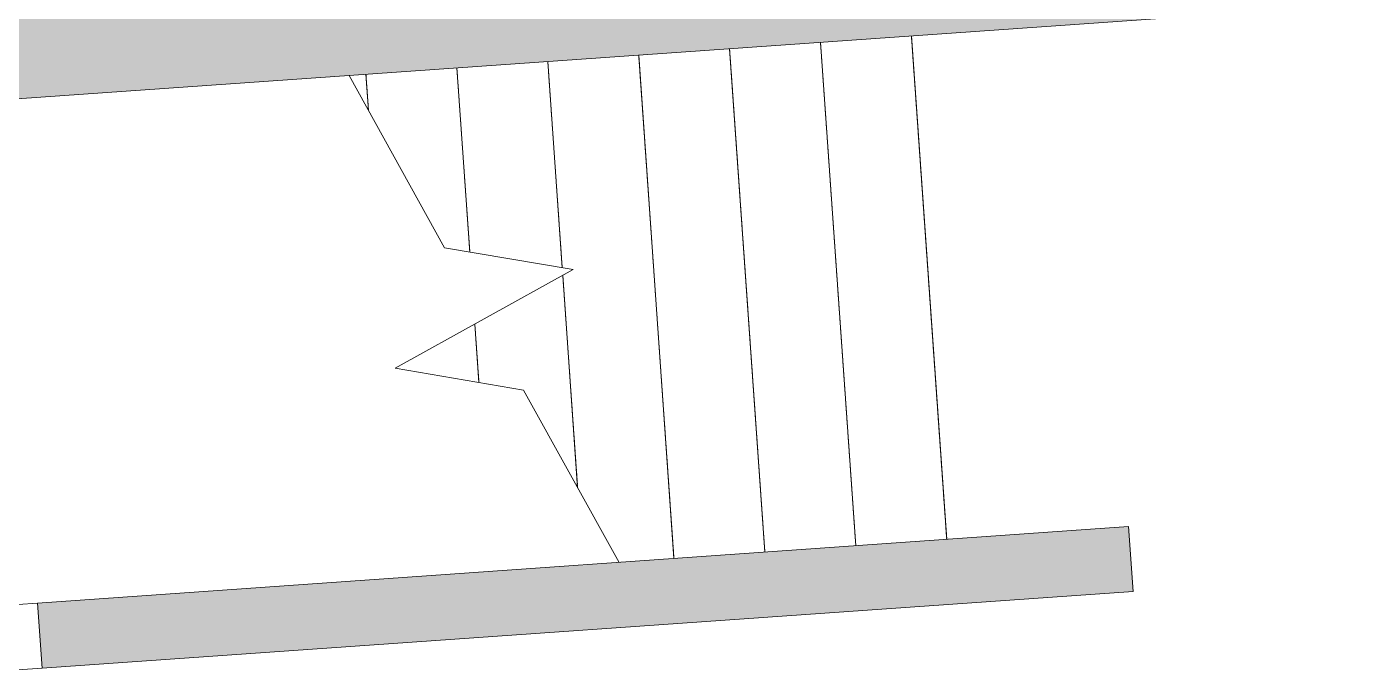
# Model space of a CAD drawing. Header units: millimetres. Extents: x 833941507 to 1669051331, y 817666127 to 1636299673.
# Drawn here: x 834393916 to 834397984, y 818038909 to 818040896 of the extents above; entities that cross this region are included whole.
import ezdxf

# ---------------------------------------------------------------- set-up
doc = ezdxf.new("R2010")
doc.units = ezdxf.units.MM
doc.header["$LTSCALE"] = 3
doc.linetypes.add('3A35X-MAGP-P-MP-B02A$0$Overhead', pattern=[1.8, 1.2, -0.6])
doc.linetypes.add('3A35X-MAGP-P-MP-B02B$0$Overhead', pattern=[1.8, 1.2, -0.6])
for name, color, linetype, lineweight in [('3A35X-MAGP-P-MP-B02A$0$A-200-M_WALL_EXT', 252, 'Continuous', 9), ('3A35X-MAGP-P-MP-B02A$0$A-200-M_WALL_INT', 252, 'Continuous', 9), ('3A35X-MAGP-P-MP-B02A$0$A-200-M_WALL_PAT', 252, 'Continuous', 9), ('3A35X-MAGP-P-MP-B02A$0$A-242-M_STAIR', 252, 'Continuous', 5), ('3A35X-MAGP-P-MP-B02A$0$A-242-MB_STAIR', 252, 'Continuous', 5), ('3A35X-MAGP-P-MP-B02B$0$A-200-M_WALL_EXT', 252, 'Continuous', 9), ('3A35X-MAGP-P-MP-B02B$0$A-200-M_WALL_INT', 252, 'Continuous', 9), ('3A35X-MAGP-P-MP-B02B$0$A-200-M_WALL_PAT', 252, 'Continuous', 9), ('3A35X-MAGP-P-MP-B02B$0$A-242-M_STAIR', 252, 'Continuous', 5), ('3A35X-MAGP-P-MP-B02B$0$A-242-MB_STAIR', 252, 'Continuous', 5), ('UAJ-23FLOR-h', 251, 'Continuous', 9)]:
    doc.layers.add(name, color=color, linetype=linetype, lineweight=lineweight)
doc.layers.add('UAJ-00XREF', color=7, linetype='Continuous')

# ---------------------------------------------------------------- blocks, each defined once
blk = doc.blocks.new('GBP-LTC-LB01')
at = {"layer": 'UAJ-23FLOR-h'}
h = blk.add_hatch(dxfattribs=at)
h.set_pattern_fill('EARTH,_O', color=256, scale=180, angle=45)
h.set_pattern_definition([(48.9989, (834576001.8, 818046085.3), (-112.727, 1612.5107), [1143, -1143]), (48.9989, (834575678.3, 818046366.6), (-112.727, 1612.5107), [1143, -1143]), (48.9989, (834575354.8, 818046647.8), (-112.727, 1612.5107), [1143, -1143]), (138.9989, (834575340.7, 818046849.3), (-1612.5107, -112.727), [1143, -1143]), (138.9989, (834575621.9, 818047172.8), (-1612.5107, -112.727), [1143, -1143]), (138.9989, (834575903.1, 818047496.3), (-1612.5107, -112.727), [1143, -1143])])
h.paths.add_polyline_path([(834572173.1, 818200349.2), (834310583.7, 818182062.1), (834331502.2, 817882831.7), (834364939.7, 817885169.2), (834473095.7, 818011283.6), (834480533.7, 818020120.4), (834485095.1, 818025709.5), (834491375.7, 818033619), (834497063.4, 818041013), (834493145.8, 818043678.7), (834512788.5, 818074029.2), (834518712.5, 818083675.2), (834526231.3, 818096325.1), (834534646, 818111073), (834545956, 818131981.3), (834557204.6, 818154198.8), (834564040, 818168496.8), (834570941.2, 818183576.4), (834578367.8, 818200696.3)])
h.paths.add_polyline_path([(834382131.3, 817956470), (834418268.7, 817958996.1), (834422062.4, 817963855.9), (834428403, 817964299.4), (834467239.2, 818010695.6), (834466445.2, 818021738.8), (834476097.7, 818035709), (834485267.1, 818048983.2), (834487014.9, 818051460.4), (834497268.3, 818067303.4), (834492893.4, 818129890.1), (834448056.6, 818126755.7), (834416896.6, 818105052.1), (834382061.4, 818080789), (834386167.4, 818022059.2), (834377588.4, 818021459.5)], flags=16)
edge = h.paths.add_edge_path(flags=16)
edge.add_line((834540292.3, 818142076.1), (834533466.3, 818141614.1))
edge.add_line((834533466.3, 818141614.1), (834523258, 818143862.7))
edge.add_line((834523258, 818143862.7), (834525896.9, 818155838.9))
edge.add_arc((834558382.4, 818267025.4), 115835, 237.218398, 253.713127, ccw=False)
edge.add_line((834495664.9, 818169638.3), (834498267.6, 818132357))
edge.add_line((834498267.6, 818132357), (834496346.4, 818130135))
edge.add_line((834496346.4, 818130135), (834492879.9, 818129892.7))
edge.add_line((834492879.9, 818129892.7), (834494229.6, 818110587.6))
edge.add_line((834494229.6, 818110587.6), (834496326.1, 818110708.4))
edge.add_line((834496326.1, 818110708.4), (834498420.2, 818080753.6))
edge.add_line((834498420.2, 818080753.6), (834498046.1, 818080727.4))
edge.add_line((834498046.1, 818080727.4), (834498254.5, 818077746.4))
edge.add_line((834498254.5, 818077746.4), (834503061.1, 818078082.4))
edge.add_line((834503061.1, 818078082.4), (834504979.5, 818081212.1))
edge.add_line((834504979.5, 818081212.1), (834509429, 818088470.9))
edge.add_line((834509429, 818088470.9), (834515217.2, 818097913.6))
edge.add_line((834515217.2, 818097913.6), (834526067.4, 818116415.5))
edge.add_line((834526067.4, 818116415.5), (834532489.2, 818127888.7))
edge.add_line((834532489.2, 818127888.7), (834534830.9, 818132146.3))
edge.add_line((834534830.9, 818132146.3), (834540292.3, 818142076.1))
h = blk.add_hatch(dxfattribs=at)
h.set_pattern_fill('EARTH,_O', color=256, scale=180, angle=45)
h.set_pattern_definition([(45.0000001, (-1082349.7, 54794.9), (-3e-06, 1616.4461018), [1143, -1143]), (45.0000001, (-1082652.8, 55098), (-3e-06, 1616.4461018), [1143, -1143]), (45.0000001, (-1082955.9, 55401.1), (-3e-06, 1616.4461018), [1143, -1143]), (135.0000001, (-1082955.9, 55603.1), (-1616.4461018, -3e-06), [1143, -1143]), (135.0000001, (-1082652.8, 55906.2), (-1616.4461018, -3e-06), [1143, -1143]), (135.0000001, (-1082349.7, 56209.3), (-1616.4461018, -3e-06), [1143, -1143])])
h.paths.add_polyline_path([(834669469.3, 818015499.2), (834651080.8, 818014213.8), (834651091.3, 818014066), (834669479.8, 818015351.5)], flags=16)
edge = h.paths.add_edge_path()
edge.add_arc((834611763.6, 818123015.1), 22001.3, 94.00072, 118.68868)
edge.add_line((834601201.9, 818142315.5), (834593918.3, 818141228.4))
edge.add_arc((834611768.4, 818123014), 25502.7, 93.99716, 134.42127, ccw=False)
edge.add_line((834609990.7, 818148454.7), (834618164.4, 818149025.8))
edge.add_line((834618164.4, 818149025.8), (834618408.3, 818145534.9))
edge.add_line((834618408.3, 818145534.9), (834616365.4, 818145392.2))
edge.add_line((834616365.4, 818145392.2), (834616609.4, 818141900.7))
edge.add_line((834616609.4, 818141900.7), (834611621.5, 818141552.2))
edge.add_line((834611621.5, 818141552.2), (834611377.6, 818145043.1))
edge.add_line((834611377.6, 818145043.1), (834610228.6, 818144962.7))
h.paths.add_polyline_path([(834673232.9, 818197365.9), (834607546.5, 818192773.9), (834599172.5, 818174435.3), (834588349.1, 818152374.5), (834578621.5, 818133890.7), (834568418.3, 818115665.3), (834556456.7, 818095618.3), (834546606.4, 818080041.6), (834532219.3, 818058623.7), (834523692.2, 818046595.7), (834515683.5, 818035708.5), (834508244.2, 818025929.9), (834500656.3, 818016266.1), (834489786.8, 818002934.1), (834483448.3, 817995421.3), (834478637.6, 817989841.7), (834458453.8, 817967379.3), (834441506.5, 817949096.4), (834383075.7, 817886437.1), (834482026.7, 817893354.5), (834551919, 817920008.6), (834634905.1, 817930637.1), (834634023, 817939309.4), (834633770.1, 817941795.9), (834633577.7, 817943687), (834508697, 817930983.6), (834507053.5, 817930191.4), (834506409.5, 817939427), (834507656.9, 817945566.7), (834503417.1, 818006767), (834503064.4, 818011762.7), (834514052.9, 818025791.9), (834520784.7, 818034889.3), (834526318.9, 818042436.9), (834532381.7, 818050705.6), (834536345.7, 818056472.7), (834542258.4, 818065225.6), (834550405.9, 818077286.9), (834561579, 818095002), (834574522.7, 818117080), (834587768.9, 818140310.2), (834609774.1, 818143595), (834610002, 818140335.9), (834634252.5, 818142031.5), (834636806.9, 818105492.5), (834642791.5, 818105913.7), (834646278.6, 818056032.6), (834640293.2, 818055614.2), (834643382.3, 818011424.9), (834641138.4, 818011268), (834645775.8, 817944927.9), (834639048.4, 817944243.5), (834640362.1, 817931328.1), (834651070.4, 817932706.9), (834650587.7, 817936476.1), (834685105.7, 817940896.9), (834685588.5, 817937127.6), (834691373.8, 817937868.6)])
blk = doc.blocks.new('3A35X-MAGP-P-MP-B02A')
at = {"layer": '3A35X-MAGP-P-MP-B02A$0$A-200-M_WALL_PAT', "lineweight": 5}
blk.add_hatch(color=256, dxfattribs=at).paths.add_polyline_path([(19236.8, 120306.2), (22710.4, 120306.6), (22710.4, 120656.2), (16660.4, 120656.1), (16660.4, 120306.2), (18602.3, 120306.2)], flags=0)
at = {"layer": '3A35X-MAGP-P-MP-B02A$0$A-200-M_WALL_PAT'}
blk.add_hatch(color=256, dxfattribs=at).paths.add_polyline_path([(20435.2, 118556.2), (21920.4, 118556.2), (21920.4, 118756.2), (18560.4, 118756.2), (18560.4, 118556.2), (20200.4, 118556.2)], flags=0)
at = {"layer": '3A35X-MAGP-P-MP-B02A$0$A-200-M_WALL_EXT', "lineweight": 13}
blk.add_line((17010.4, 120306.2), (22710.4, 120306.2), dxfattribs=at)
at = {"layer": '3A35X-MAGP-P-MP-B02A$0$A-200-M_WALL_INT'}
for p, q in [((17010.4, 118756.2), (18560.4, 118756.2)), ((21920.4, 118756.2), (18560.4, 118756.2)), ((18560.4, 118756.2), (18560.4, 118556.2)), ((21920.4, 118556.2), (21920.4, 118756.2)), ((18560.4, 118556.2), (17010.4, 118556.2)), ((18560.4, 118556.2), (21920.4, 118556.2))]:
    blk.add_line(p, q, dxfattribs=at)
at = {"layer": '3A35X-MAGP-P-MP-B02A$0$A-242-M_STAIR', "linetype": '3A35X-MAGP-P-MP-B02A$0$Overhead'}
for p, q in [((19680.4, 120194.7), (19680.4, 120306.2)), ((19960.4, 119739.2), (19960.4, 120306.2)), ((20240.4, 119671.2), (20240.4, 120306.2)), ((20520.4, 118756.2), (20520.4, 120306.2)), ((20800.4, 118756.2), (20800.4, 120306.2)), ((21080.4, 118756.2), (21080.4, 120306.2)), ((21360.4, 118756.2), (21360.4, 120306.2)), ((20240.4, 118993.7), (20240.4, 119648)), ((19960.4, 119337.4), (19960.4, 119517.5))]:
    blk.add_line(p, q, dxfattribs=at)
at = {"layer": '3A35X-MAGP-P-MP-B02A$0$A-242-M_STAIR'}
for p, q in [((19680.4, 120194.7), (19680.4, 120306.2)), ((19960.4, 119739.2), (19960.4, 120306.2)), ((20240.4, 119671.2), (20240.4, 120306.2)), ((20520.4, 118756.2), (20520.4, 120306.2)), ((20800.4, 118756.2), (20800.4, 120306.2)), ((21080.4, 118756.2), (21080.4, 120306.2)), ((21360.4, 118756.2), (21360.4, 120306.2)), ((20240.4, 118993.7), (20240.4, 119648)), ((19960.4, 119337.4), (19960.4, 119517.5))]:
    blk.add_line(p, q, dxfattribs=at)
at = {"layer": '3A35X-MAGP-P-MP-B02A$0$A-242-MB_STAIR'}
for p, q in [((19628.4, 120306.2), (19884.1, 119757.7)), ((19884.1, 119757.7), (20273, 119663.2)), ((20273, 119663.2), (19706.5, 119399.1)), ((19706.5, 119399.1), (20095.4, 119304.6)), ((20095.4, 119304.6), (20351.2, 118756.2))]:
    blk.add_line(p, q, dxfattribs=at)
blk = doc.blocks.new('3A35X-MAGP-P-MP-B02B')
at = {"layer": '3A35X-MAGP-P-MP-B02B$0$A-200-M_WALL_PAT', "lineweight": 5}
blk.add_hatch(color=256, dxfattribs=at).paths.add_polyline_path([(22710.4, 120306.2), (22710.4, 120656.2), (16660.4, 120656.1), (16660.4, 120306.2), (22550.4, 120306.2)], flags=0)
at = {"layer": '3A35X-MAGP-P-MP-B02B$0$A-200-M_WALL_PAT'}
blk.add_hatch(color=256, dxfattribs=at).paths.add_polyline_path([(20200.4, 118556.2), (21920.4, 118556.2), (21920.4, 118756.2), (18560.4, 118756.2), (18560.4, 118556.2), (19948.3, 118556.2)], flags=0)
at = {"layer": '3A35X-MAGP-P-MP-B02B$0$A-200-M_WALL_EXT', "lineweight": 13}
blk.add_line((17010.4, 120306.2), (22710.4, 120306.2), dxfattribs=at)
at = {"layer": '3A35X-MAGP-P-MP-B02B$0$A-200-M_WALL_INT'}
for p, q in [((17010.4, 118756.2), (18560.4, 118756.2)), ((21920.4, 118756.2), (18560.4, 118756.2)), ((18560.4, 118756.2), (18560.4, 118556.2)), ((21920.4, 118556.2), (21920.4, 118756.2)), ((18560.4, 118556.2), (17010.4, 118556.2)), ((18560.4, 118556.2), (21920.4, 118556.2))]:
    blk.add_line(p, q, dxfattribs=at)
at = {"layer": '3A35X-MAGP-P-MP-B02B$0$A-242-M_STAIR', "linetype": '3A35X-MAGP-P-MP-B02B$0$Overhead'}
for p, q in [((19680.4, 120194.7), (19680.4, 120306.2)), ((19960.4, 119739.2), (19960.4, 120306.2)), ((20240.4, 119671.2), (20240.4, 120306.2)), ((20520.4, 118756.2), (20520.4, 120306.2)), ((20800.4, 118756.2), (20800.4, 120306.2)), ((21080.4, 118756.2), (21080.4, 120306.2)), ((21360.4, 118756.2), (21360.4, 120306.2)), ((20240.4, 118993.7), (20240.4, 119648)), ((19960.4, 119337.4), (19960.4, 119517.5))]:
    blk.add_line(p, q, dxfattribs=at)
at = {"layer": '3A35X-MAGP-P-MP-B02B$0$A-242-M_STAIR'}
for p, q in [((19680.4, 120194.7), (19680.4, 120306.2)), ((19960.4, 119739.2), (19960.4, 120306.2)), ((20240.4, 119671.2), (20240.4, 120306.2)), ((20520.4, 118756.2), (20520.4, 120306.2)), ((20800.4, 118756.2), (20800.4, 120306.2)), ((21080.4, 118756.2), (21080.4, 120306.2)), ((21360.4, 118756.2), (21360.4, 120306.2)), ((20240.4, 118993.7), (20240.4, 119648)), ((19960.4, 119337.4), (19960.4, 119517.5))]:
    blk.add_line(p, q, dxfattribs=at)
at = {"layer": '3A35X-MAGP-P-MP-B02B$0$A-242-MB_STAIR'}
for p, q in [((19628.4, 120306.2), (19884.1, 119757.7)), ((19884.1, 119757.7), (20273, 119663.2)), ((20273, 119663.2), (19706.5, 119399.1)), ((19706.5, 119399.1), (20095.4, 119304.6)), ((20095.4, 119304.6), (20351.2, 118756.2))]:
    blk.add_line(p, q, dxfattribs=at)

msp = doc.modelspace()

# ---------------------------------------------------------------- block references
msp.add_blockref('GBP-LTC-LB01', (0, 0))
at = {"layer": 'UAJ-00XREF', "rotation": 4.012827991232881}
for name in ['3A35X-MAGP-P-MP-B02B', '3A35X-MAGP-P-MP-B02A']:
    msp.add_blockref(name, (834383745.7, 817919361.1), dxfattribs=at)

doc.saveas('drawing.dxf')
